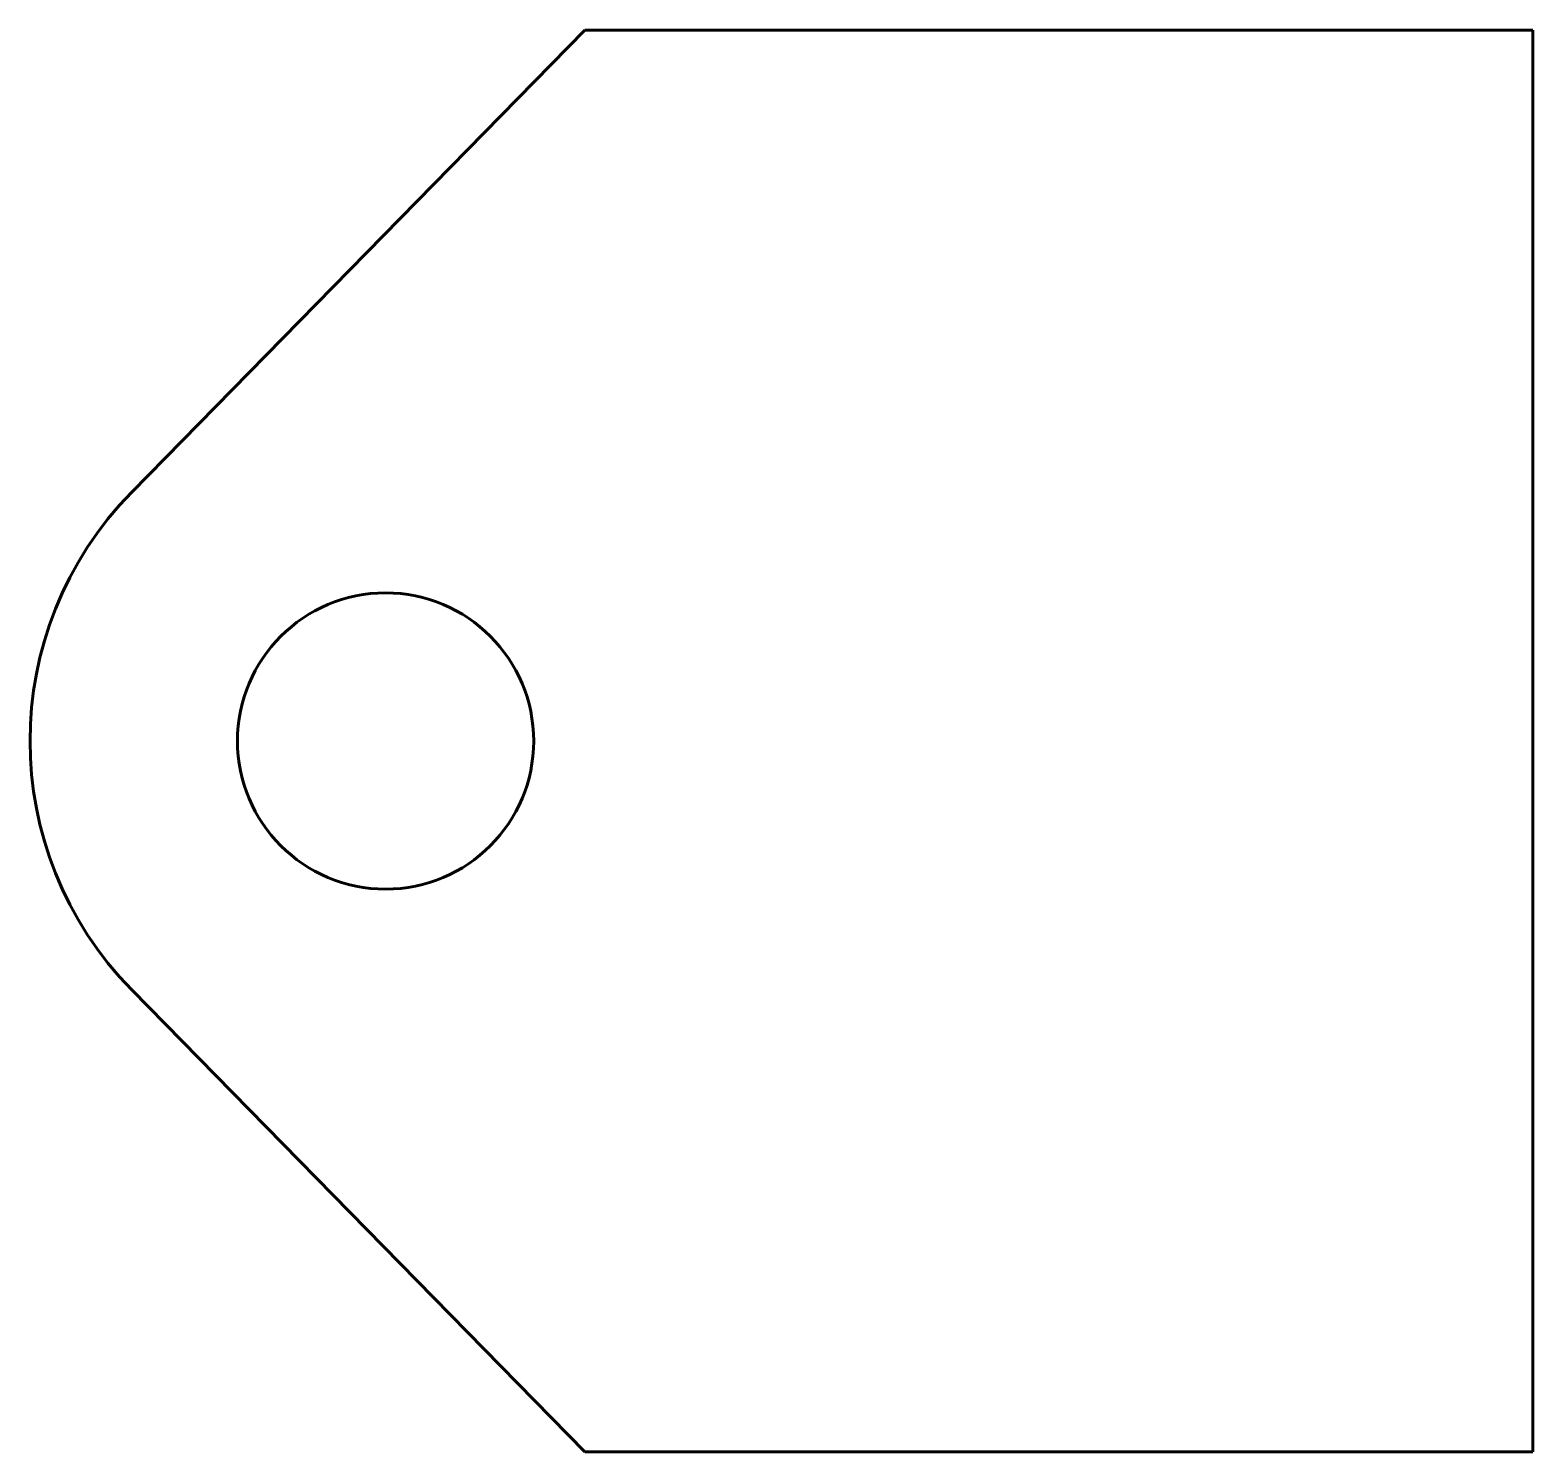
# Model space of a CAD drawing. Header units: millimetres. Extents: x -127 to 0, y 0 to 120.
import ezdxf

# ---------------------------------------------------------------- set-up
doc = ezdxf.new("R2010")
doc.units = ezdxf.units.MM
doc.linetypes.add('K5LT_BASIC', pattern=[0])

msp = doc.modelspace()

# ---------------------------------------------------------------- linework, layer by layer
at = {"color": 150, "linetype": 'K5LT_BASIC', "lineweight": 60, "true_color": 0x0080ff}
for p, q in [((-118.24, 81), (-80, 120)), ((-80, 120), (0, 120)), ((0, 120), (0, 0)), ((-80, 0), (-118.24, 39)), ((0, 0), (-80, 0))]:
    msp.add_line(p, q, dxfattribs=at)
msp.add_circle((-96.82, 60), 12.5, dxfattribs=at)
msp.add_arc((-96.82, 60), 30, 135.5616, 224.4384, dxfattribs=at)

doc.saveas('drawing.dxf')
